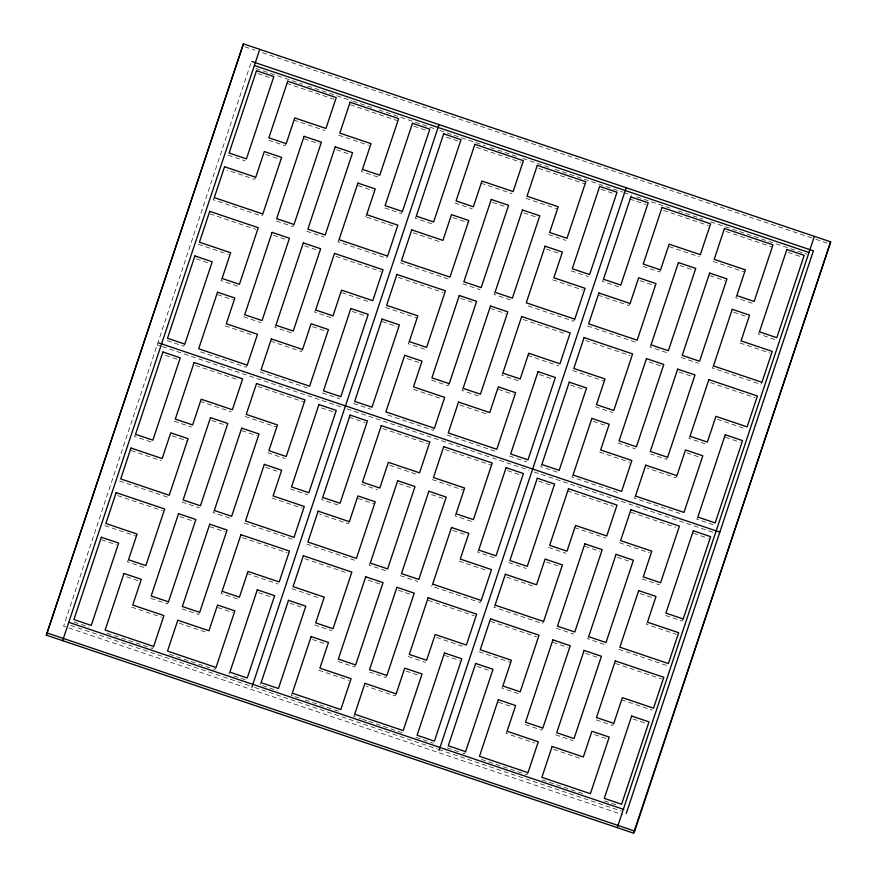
<?xml version="1.0" encoding="UTF-8"?>
<svg xmlns="http://www.w3.org/2000/svg" width="877" height="877" viewBox="0 0 877 877"><rect width="100%" height="100%" fill="white"/><g stroke="black" fill="none" stroke-linecap="round" stroke-linejoin="round"><path stroke-width="0.66" stroke-dasharray="4.38 3.29" d="M250.745 63.582L63.604 626.167L622.56 814.634M214.284 197.621L213.177 199.704L261.708 216.071L262.815 213.988M255.755 177.264L254.637 179.357L227.187 170.094M286.209 143.664L285.091 145.746L267.759 139.903M135.54 434.323L134.433 436.406L151.765 442.249M184.828 344.113L183.721 346.196L166.389 340.353M222.089 278.458L220.982 280.552L238.314 286.395M294.014 224.501L292.896 226.584L275.564 220.741M128.513 559.756L127.406 561.839L144.738 567.682L145.845 565.599M247.226 365.15L246.108 367.233L197.588 350.877M275.926 325.224L274.808 327.318L292.14 333.161M362.464 169.371L361.357 171.464L378.689 177.307L379.796 175.214M339.07 239.695L337.963 241.778L386.494 258.145L387.601 256.062M315.676 310.019L314.569 312.102L331.901 317.945L333.008 315.863M365.566 216.751L366.674 214.668M214.306 510.469L213.188 512.552L230.519 518.395M302.554 349.463L301.447 351.556L271.497 341.46M168.483 601.841L167.375 603.935L150.044 598.092M153.65 646.437L152.543 648.531L104.012 632.164M402.433 211.467L401.326 213.549L383.994 207.706M199.682 612.365L198.575 614.448L181.243 608.605M416.301 216.137L415.194 218.22L432.525 224.063M222.1 591.306L220.993 593.4L238.325 599.243L239.432 597.149M216.038 667.474L214.931 669.568L168.954 654.067M322.725 497.434L321.618 499.517L338.95 505.36L340.057 503.277M228.798 674.238L229.906 672.155M409.274 341.57L408.156 343.663L425.488 349.506L426.606 347.413M259.998 684.762L261.105 682.668M349.364 521.672L348.246 523.755L319.546 514.075M495.056 292.282L493.948 294.376L511.28 300.219M449.243 383.666L448.125 385.748L430.793 379.905M292.304 693.192L291.197 695.275L293.751 696.141M434.4 428.261L433.293 430.344L384.762 413.988M463.1 388.336L461.993 390.429L479.324 396.272M370.291 563.056L369.173 565.15L386.505 570.993L387.623 568.91M502.861 373.131L501.754 375.213L519.085 381.057L520.193 378.974M355.667 664.952L354.56 667.046L337.228 661.203M456.073 513.779L454.966 515.862L472.297 521.705L473.405 519.622M354.692 714.229L353.584 716.312L361.247 718.899M431.572 586.187L432.679 584.093M574.786 319.173L573.668 321.256L525.148 304.889M386.867 675.476L385.748 677.559L369.655 672.133M603.486 279.248L602.367 281.331L619.699 287.174L620.817 285.091M396.163 693.871L395.056 695.954L366.356 686.274M478.71 550.022L477.603 552.104L494.935 557.947L496.042 555.865M541.865 464.492L540.747 466.575L558.079 472.418L559.197 470.335M630.114 303.486L629.006 305.569L599.057 295.472M481.21 600.46L480.103 602.543L432.843 586.614M660.567 269.886L659.46 271.969L642.128 266.126M495.077 605.13L493.959 607.224L542.49 623.58L543.597 621.497M573.054 475.005L571.947 477.099L619.195 493.027M651.041 344.88L649.934 346.963L667.265 352.806L668.373 350.723M465.621 751.622L464.514 753.716L460.798 752.455M502.883 685.978L501.765 688.061L519.096 693.904L520.214 691.821M736.833 295.593L735.715 297.676L753.047 303.519L754.165 301.436M507.081 731.265L505.974 733.358L534.674 743.027M635.452 496.042L634.345 498.125L682.865 514.492M713.439 365.917L712.321 368L760.852 384.367L761.96 382.273M667.616 457.29L666.509 459.384L650.416 453.957M690.046 436.242L688.927 438.325L705.02 443.751M588.664 636.691L587.557 638.774L604.889 644.617L605.996 642.534M676.923 475.685L675.805 477.779L647.105 468.099M542.852 728.063L541.734 730.157L524.402 724.314M759.471 331.835L758.353 333.929L775.685 339.772L776.803 337.678M528.009 772.659L526.902 774.753L478.371 758.386M697.851 517.079L696.733 519.162L714.064 525.016M647.467 622.177L646.349 624.26L676.299 634.367M613.801 723.372L612.694 725.465L595.362 719.622M683.227 618.976L682.12 621.059L664.788 615.216M244.836 46.788L254.878 50.164M262.53 52.752L811.959 237.996M815.763 239.278L827.055 243.082M255.865 68.45L302.51 84.181M307.695 85.924L351.754 100.789M353.047 101.217L373.788 108.211M378.963 109.954L434.685 128.744M439.87 130.498L452.828 134.861M454.122 135.299L485.222 145.79M490.407 147.533L517.616 156.709M522.802 158.452L550.022 167.628M555.196 169.382L622.582 192.096M623.876 192.534L631.648 195.154M636.834 196.897L673.119 209.132M678.305 210.886L702.926 219.184M710.699 221.804L745.68 233.6M746.985 234.038L806.588 254.133M257.871 73.624L270.248 77.79M286.593 83.304L333.841 99.233M350.263 104.769L397.511 120.697M413.856 126.211L427.472 130.805M446.294 137.152L458.671 141.318M476.332 147.27L521.026 162.344M538.719 168.307L584.696 183.808M601.041 189.322L614.656 193.916M629.763 199.002L645.856 204.429M663.505 210.381L708.21 225.455M725.904 231.418L771.881 246.919M788.226 252.433L801.841 257.027M293.652 120.017L324.852 130.541M338.719 135.211L368.669 145.308M480.837 183.129L512.036 193.653M525.904 198.323L557.092 208.847M669.261 246.656L699.21 256.764M713.078 261.434L744.277 271.947M304.198 138.829L319.053 143.839M336.625 149.77L350.241 154.363M492.611 202.357L506.226 206.95M523.81 212.881L537.426 217.474M679.796 265.468L693.411 270.061M709.756 275.575L724.61 280.585M454.944 203.015L472.275 208.858M548.542 234.565L565.873 240.408M265.676 154.462L280.53 159.471M358.024 185.595L372.889 190.605M452.861 217.573L467.715 222.583M546.448 249.123L560.063 253.716M640.035 280.684L654.9 285.694M733.632 312.234L747.248 316.827M228.009 155.108L245.341 160.951M571.179 270.818L588.511 276.661M366.816 217.178L395.516 226.847M413.122 232.789L440.572 242.041M552.74 279.862L582.69 289.958M739.925 342.973L769.874 353.069M306.764 231.265L324.095 237.108M400.35 262.815L448.881 279.182M462.749 283.852L480.081 289.695M587.535 325.926L636.066 342.293M681.133 357.487L698.465 363.33M209.888 213.856L255.865 229.357M273.481 235.299L287.097 239.892M304.681 245.823L318.296 250.416M335.957 256.369L380.651 271.431M398.344 277.406L443.038 292.469M460.666 298.41L473.043 302.587M490.616 308.518L505.481 313.517M523.13 319.48L566.553 334.115M585.529 340.517L630.223 355.58M649.079 361.938L661.455 366.115M679.039 372.045L692.655 376.628M710.315 382.58L755.009 397.654M198.345 244.299L228.283 254.396M341.712 292.644L370.412 302.313M385.518 307.41L416.718 317.934M527.636 355.328L558.835 365.852M572.703 370.522L603.902 381.046M717.32 419.283L746.02 428.963M196.251 258.858L209.866 263.451M352.236 311.456L364.613 315.621M382.197 321.552L397.051 326.562M539.421 374.567L553.036 379.149M570.609 385.08L584.235 389.673M725.356 437.25L740.221 442.26M595.34 406.775L612.672 412.618M217.649 294.694L232.504 299.693M312.475 326.661L324.863 330.837M407.312 358.638L419.688 362.804M498.421 389.355L513.275 394.365M593.258 421.322L604.396 425.082M686.844 452.883L700.46 457.476M243.62 316.794L260.951 322.637M617.978 443.017L635.31 448.86M225.192 325.838L253.891 335.518M413.615 389.377L442.315 399.046M459.921 404.988L488.632 414.668M599.55 452.061L629.5 462.157M259.976 371.914L307.235 387.842M322.374 392.951L339.706 398.794M353.574 403.464L370.905 409.307M447.16 435.025L495.691 451.381M509.559 456.062L526.891 461.905M157.169 344.88L161.05 346.185M162.333 346.623L344.354 407.991M346.941 408.857L528.952 470.225M534.115 471.969L713.549 532.471M165.534 355.328L177.921 359.504M195.571 365.457L238.993 380.092M257.97 386.494L303.946 401.995M321.519 407.926L333.907 412.091M349.002 417.189L365.095 422.615M382.756 428.568L427.45 443.641M445.154 449.605L491.12 465.106M507.465 470.609L521.081 475.202M538.664 481.133L552.28 485.726M567.386 490.813L613.363 506.314M631.056 512.278L675.75 527.351M693.411 533.304L708.265 538.314M200.077 401.315L231.276 411.828M245.143 416.509L276.343 427.022M389.761 465.259L418.461 474.939M432.328 479.62L463.527 490.133M574.446 527.537L605.645 538.05M619.502 542.72L649.451 552.828M211.861 420.543L225.477 425.137M241.822 430.64L256.676 435.65M399.035 483.655L412.661 488.248M431.473 494.584L443.85 498.761M584.981 546.349L599.835 551.359M617.419 557.279L628.557 561.039M174.194 421.201L191.526 427.044M267.781 452.751L285.113 458.594M361.368 484.301L377.472 489.728M548.553 547.412L565.884 553.255M642.15 578.973L659.482 584.816M172.1 435.748L186.954 440.758M265.698 467.309L278.075 471.486M358.046 498.443L374.139 503.869M452.872 530.421L466.487 535.014M546.47 561.971L561.324 566.981M640.057 593.532L653.672 598.125M290.419 488.993L307.75 494.836M508.803 562.628L526.134 568.471M131.122 450.548L161.072 460.644M271.991 498.048L301.94 508.145M459.175 561.159L487.875 570.828M506.731 577.187L535.43 586.866M119.601 481.002L168.132 497.358M181.999 502.039L199.331 507.882M244.387 523.076L292.918 539.432M306.786 544.113L355.317 560.469M400.372 575.663L417.704 581.506M556.358 628.261L573.69 634.104M618.756 649.298L667.276 665.654M117.595 495.582L162.289 510.655M179.906 516.597L193.521 521.19M209.866 526.693L224.72 531.703M242.381 537.656L287.075 552.729M304.768 558.693L348.191 573.328M368.329 580.125L380.706 584.29M398.29 590.221L411.905 594.814M428.283 600.339L474.26 615.84M490.682 621.376L536.647 636.877M553.036 642.392L567.89 647.401M585.463 653.332L597.851 657.509M615.468 663.451L661.444 678.951M104.769 525.597L135.968 536.11M246.886 573.514L278.086 584.027M291.942 588.708L320.653 598.388M436.56 637.469L465.259 647.138M479.127 651.819L510.326 662.332M621.245 699.736L652.444 710.249M101.436 539.739L116.29 544.749M258.66 592.742L272.276 597.336M289.859 603.266L300.997 607.016M444.606 655.437L459.46 660.447M477.044 666.377L490.66 670.96M633.03 718.965L646.645 723.558M314.591 624.95L331.923 630.793M408.178 656.511L425.509 662.354M126.551 576.814L138.939 580.991M217.671 607.531L232.526 612.541M312.497 639.508L326.112 644.102M406.084 671.058L419.71 675.652M498.443 702.203L512.058 706.796M594.507 734.586L606.884 738.763M555.601 734.827L572.933 740.67M131.616 607.136L161.565 617.233M179.171 623.174L207.871 632.843M318.789 670.247L348.739 680.344M553.53 749.386L582.24 759.065M74.052 622.067L88.906 627.077M233.753 675.904L246.13 680.081M262.475 685.595L277.329 690.605M295.023 696.568L300.131 698.289M305.24 700.01L338.445 711.203M362.53 719.326L367.638 721.047M368.91 721.475L402.115 732.679M415.983 737.349L433.315 743.192M447.182 747.862L459.559 752.038M542.041 779.85L585.463 794.496M604.396 800.876L618.022 805.47M70.599 625.389L249.419 685.682M254.604 687.425L437.316 749.035M438.61 749.462L621.322 811.072"/><path stroke-width="1.32" d="M46.328 635.156L243.444 43.85L830.672 241.844L634.674 831.067L633.556 833.15L46.328 635.156L243.444 43.85M259.756 49.353L62.64 640.659M251.885 687.195L439.037 124.611M439.07 750.306L626.222 187.722M814.36 236.341L617.244 827.647M626.255 813.417L813.396 250.833L251.852 61.5M633.556 833.15L830.672 241.844M254.385 65.49L809 252.488M158.288 342.786L719.831 532.12M69.119 622.429L623.722 809.416M47.435 633.073L634.674 831.067M101.315 537.228L73.92 619.557L91.252 625.4L118.647 543.071L101.315 537.228M116.148 492.633L105.876 523.503L137.075 534.027L128.513 559.756L145.845 565.599L164.679 509L116.148 492.633M130.98 448.037L120.708 478.919L169.239 495.275L188.073 438.675L170.741 432.832L162.179 458.561L130.98 448.037M162.936 351.984L135.54 434.323L152.872 440.166L180.267 357.838L162.936 351.984M194.88 255.941L167.496 338.27L184.828 344.113L212.212 261.784L194.88 255.941M209.724 211.346L199.452 242.216L230.651 252.74L222.089 278.458L239.421 284.301L258.244 227.702L209.724 211.346M224.556 166.751L214.284 197.621L262.815 213.988L281.638 157.378L264.306 151.535L255.755 177.264L224.556 166.751M256.512 70.697L229.116 153.026L246.448 158.869L273.843 76.54L256.512 70.697M123.953 573.481L105.119 630.081L153.65 646.437L163.922 615.566L132.723 605.053L141.285 579.324L123.953 573.481M194.135 362.508L175.301 419.107L192.633 424.95L201.195 399.221L232.383 409.745L242.655 378.875L194.135 362.508M217.518 292.184L198.695 348.783L247.226 365.15L257.498 334.28L226.299 323.756L234.85 298.027L217.518 292.184M287.7 81.221L268.877 137.821L286.209 143.664L294.76 117.935L325.959 128.448L336.231 97.577L287.7 81.221M178.535 513.67L151.151 595.998L168.483 601.841L195.867 519.513L178.535 513.67M210.491 417.616L183.107 499.956L200.438 505.799L227.823 423.459L210.491 417.616M272.111 232.383L244.727 314.711L262.059 320.554L289.443 238.226L272.111 232.383M304.067 136.33L276.683 218.658L294.014 224.501L321.399 142.173L304.067 136.33M177.79 620.236L167.518 651.118L216.038 667.474L234.872 610.874L217.54 605.031L208.978 630.76L177.79 620.236M209.735 524.194L182.35 606.522L199.682 612.365L227.066 530.037L209.735 524.194M241.69 428.14L214.306 510.469L231.638 516.312L259.022 433.983L241.69 428.14M256.522 383.545L246.251 414.415L277.45 424.939L268.888 450.668L286.22 456.511L305.053 399.901L256.522 383.545M271.355 338.95L261.083 369.82L309.614 386.187L328.447 329.588L311.116 323.745L302.554 349.463L271.355 338.95M303.31 242.896L275.926 325.224L293.258 331.067L320.642 248.739L303.31 242.896M335.266 146.843L307.871 229.182L325.203 235.025L352.598 152.686L335.266 146.843M350.098 102.247L339.827 133.129L371.026 143.642L362.464 169.371L379.796 175.214L398.629 118.614L350.098 102.247M240.934 534.707L222.1 591.306L239.432 597.149L247.994 571.431L279.193 581.944L289.465 551.074L240.934 534.707M264.328 464.382L245.494 520.982L294.025 537.349L304.297 506.478L273.098 495.954L281.66 470.225L264.328 464.382M334.51 253.42L315.676 310.019L333.008 315.863L341.57 290.134L372.769 300.658L383.041 269.776L334.51 253.42M357.904 183.096L339.07 239.695L387.601 256.062L397.873 225.181L366.674 214.668L375.235 188.939L357.904 183.096M257.301 589.826L229.906 672.155L247.237 677.998L274.633 595.669L257.301 589.826M318.921 404.582L291.526 486.91L308.857 492.753L336.253 410.425L318.921 404.582M350.866 308.529L323.481 390.857L340.813 396.7L368.197 314.372L350.866 308.529M412.486 123.284L385.102 205.624L402.433 211.467L429.818 129.138L412.486 123.284M288.489 600.339L261.105 682.668L278.437 688.511L305.821 606.182L288.489 600.339M303.332 555.744L293.061 586.614L324.26 597.138L315.698 622.867L333.03 628.71L351.852 572.111L303.332 555.744M318.165 511.148L307.893 542.019L356.424 558.386L375.246 501.787L357.915 495.943L349.364 521.672L318.165 511.148M350.109 415.095L322.725 497.434L340.057 503.277L367.441 420.938L350.109 415.095M382.065 319.053L354.681 401.381L372.012 407.224L399.397 324.896L382.065 319.053M396.897 274.457L386.625 305.328L417.825 315.841L409.274 341.57L426.606 347.413L445.428 290.813L396.897 274.457M411.741 229.862L401.469 260.732L450 277.099L468.822 220.489L451.491 214.646L442.929 240.375L411.741 229.862M443.685 133.808L416.301 216.137L433.633 221.98L461.017 139.651L443.685 133.808M311.127 636.592L292.304 693.192L340.835 709.548L351.096 678.677L319.908 668.153L328.458 642.435L311.127 636.592M381.309 425.619L362.486 482.218L379.818 488.061L388.368 462.332L419.568 472.856L429.84 441.975L381.309 425.619M404.703 355.295L385.88 411.894L434.4 428.261L444.672 397.38L413.473 386.867L422.034 361.138L404.703 355.295M474.885 144.321L456.051 200.932L473.383 206.775L481.944 181.046L513.144 191.559L523.416 160.688L474.885 144.321M365.72 576.781L338.336 659.109L355.667 664.952L383.052 582.624L365.72 576.781M397.676 480.728L370.291 563.056L387.623 568.91L415.007 486.571L397.676 480.728M459.296 295.494L431.912 377.823L449.243 383.666L476.628 301.337L459.296 295.494M491.252 199.441L463.856 281.769L481.188 287.612L508.583 205.284L491.252 199.441M364.964 683.347L354.692 714.229L403.223 730.585L422.056 673.985L404.725 668.142L396.163 693.871L364.964 683.347M396.919 587.305L369.535 669.633L386.867 675.476L414.251 593.148L396.919 587.305M428.875 491.252L401.48 573.58L418.811 579.423L446.207 497.095L428.875 491.252M443.707 446.656L433.435 477.526L464.635 488.05L456.073 513.779L473.405 519.622L492.238 463.012L443.707 446.656M458.539 402.061L448.268 432.931L496.799 449.298L515.632 392.699L498.3 386.856L489.739 412.574L458.539 402.061M490.495 306.007L463.1 388.336L480.432 394.179L507.827 311.85L490.495 306.007M522.44 209.954L495.056 292.282L512.387 298.136L539.772 215.797L522.44 209.954M537.283 165.358L527.011 196.24L558.21 206.753L549.649 232.482L566.981 238.325L585.803 181.725L537.283 165.358M428.119 597.818L409.285 654.417L426.617 660.26L435.178 634.531L466.378 645.055L476.649 614.185L428.119 597.818M451.512 527.494L432.679 584.093L481.21 600.46L491.482 569.59L460.282 559.066L468.844 533.337L451.512 527.494M521.683 316.531L502.861 373.131L520.193 378.974L528.754 353.245L559.943 363.758L570.214 332.887L521.683 316.531M545.077 246.207L526.255 302.806L574.786 319.173L585.058 288.292L553.858 277.779L562.409 252.05L545.077 246.207M444.475 652.937L417.09 735.266L434.422 741.109L461.806 658.78L444.475 652.937M506.095 467.693L478.71 550.022L496.042 555.865L523.426 473.536L506.095 467.693M538.05 371.64L510.666 453.968L527.998 459.811L555.382 377.483L538.05 371.64M599.671 186.395L572.286 268.724L589.618 274.578L617.002 192.238L599.671 186.395M475.674 663.451L448.29 745.779L465.621 751.622L493.006 669.294L475.674 663.451M490.506 618.855L480.234 649.725L511.434 660.249L502.883 685.978L520.214 691.821L539.037 635.222L490.506 618.855M505.349 574.26L495.077 605.13L543.597 621.497L562.431 564.898L545.099 559.055L536.538 584.784L505.349 574.26M537.294 478.206L509.91 560.535L527.241 566.378L554.626 484.049L537.294 478.206M569.25 382.164L541.865 464.492L559.197 470.335L586.581 388.007L569.25 382.164M584.082 337.568L573.81 368.439L605.009 378.952L596.448 404.681L613.779 410.524L632.613 353.924L584.082 337.568M598.914 292.973L588.642 323.843L637.173 340.199L656.007 283.6L638.675 277.757L630.114 303.486L598.914 292.973M630.87 196.919L603.486 279.248L620.817 285.091L648.202 202.762L630.87 196.919M498.311 699.693L479.489 756.303L528.009 772.659L538.281 741.789L507.081 731.265L515.643 705.536L498.311 699.693M568.493 488.73L549.66 545.33L566.991 551.173L575.553 525.444L606.752 535.968L617.024 505.086L568.493 488.73M591.887 418.406L573.054 475.005L621.585 491.372L631.857 460.491L600.657 449.978L609.219 424.249L591.887 418.406M662.069 207.432L643.236 264.043L660.567 269.886L669.129 244.157L700.328 254.67L710.6 223.799L662.069 207.432M552.905 639.892L525.52 722.22L542.852 728.063L570.236 645.735L552.905 639.892M584.86 543.839L557.465 626.167L574.797 632.01L602.192 549.682L584.86 543.839M646.481 358.605L619.085 440.934L636.417 446.777L663.812 364.448L646.481 358.605M678.425 262.552L651.041 344.88L668.373 350.723L695.757 268.395L678.425 262.552M552.148 746.459L541.876 777.34L590.407 793.696L609.241 737.097L591.909 731.254L583.348 756.983L552.148 746.459M584.104 650.416L556.709 732.744L574.04 738.587L601.436 656.259L584.104 650.416M616.049 554.363L588.664 636.691L605.996 642.534L633.38 560.206L616.049 554.363M630.892 509.767L620.62 540.638L651.808 551.162L643.258 576.891L660.589 582.734L679.412 526.123L630.892 509.767M645.724 465.172L635.452 496.042L683.983 512.409L702.806 455.799L685.474 449.956L676.923 475.685L645.724 465.172M677.669 369.118L650.285 451.447L667.616 457.29L695.001 374.961L677.669 369.118M709.625 273.065L682.24 355.393L699.572 361.236L726.956 278.908L709.625 273.065M724.457 228.469L714.185 259.351L745.384 269.864L736.833 295.593L754.165 301.436L772.988 244.836L724.457 228.469M615.292 660.929L596.47 717.529L613.801 723.372L622.363 697.643L653.551 708.167L663.823 677.296L615.292 660.929M638.686 590.605L619.864 647.204L668.395 663.571L678.655 632.701L647.467 622.177L656.018 596.448L638.686 590.605M708.868 379.642L690.046 436.242L707.377 442.085L715.928 416.356L747.127 426.869L757.399 395.998L708.868 379.642M732.262 309.318L713.439 365.917L761.96 382.273L772.231 351.403L741.032 340.89L749.594 315.161L732.262 309.318M631.659 716.049L604.275 798.377L621.607 804.22L648.991 721.892L631.659 716.049M693.279 530.804L665.895 613.133L683.227 618.976L710.611 536.647L693.279 530.804M725.235 434.751L697.851 517.079L715.183 522.922L742.567 440.594L725.235 434.751M786.855 249.506L759.471 331.835L776.803 337.678L804.187 255.35L786.855 249.506"/></g></svg>
